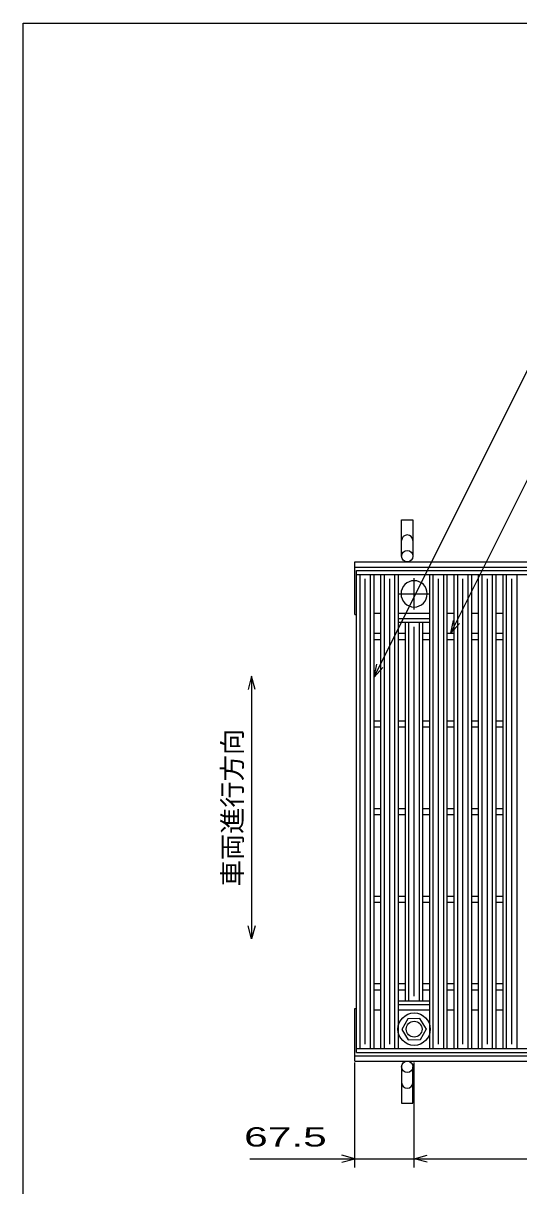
# Model space of a CAD drawing. Units: millimetres, scale not verified. Extents: x -1820 to 1731, y -1282 to 1054.
# Drawn here: x -1729 to -1163, y -274 to 1054 of the extents above; entities that cross this region are included whole.
import ezdxf
from ezdxf.enums import TextEntityAlignment as Align

# ---------------------------------------------------------------- set-up
doc = ezdxf.new("R2010")
doc.units = ezdxf.units.MM
doc.header["$LTSCALE"] = 10
doc.linetypes.add('CHAIN', pattern=[18.5, 12, -1.5, 3.5, -1.5])
for name, color, linetype, lineweight in [('0_2', 150, 'Continuous', 25), ('16', 3, 'Continuous', 25), ('19', 6, 'Continuous', 25), ('22', 2, 'Continuous', 25)]:
    doc.layers.add(name, color=color, linetype=linetype, lineweight=lineweight)
doc.styles.add('ベクトル', font='')
doc.styles.get('ベクトル').set_extended_font_data('ベクトル')

msp = doc.modelspace()

# ---------------------------------------------------------------- linework, layer by layer
at = {"layer": '0_2'}
for p, q in [((-1729, -1146.5), (-1729, 1053.5)), ((-1729, 1053.5), (1731, 1053.5))]:
    msp.add_line(p, q, dxfattribs=at)
at = {"layer": '16'}
for p, q in [((-1348, 428.5), (-352, 428.5)), ((-1348, 424), (-1348, 428.5)), ((-1348, 424), (-352, 424)), ((-1348, -117), (-1348, 424)), ((-1348, 424), (-1328, 424)), ((-1344, -117), (-1344, 424)), ((-1338, -112), (-1338, 419)), ((-1332, -117), (-1332, 424)), ((-1328, -117), (-1328, 424)), ((-1320.1, -117), (-1320.1, 424)), ((-1320.1, 424), (-1300.1, 424)), ((-1316.1, -117), (-1316.1, 424)), ((-1310.1, -112), (-1310.1, 419)), ((-1304.1, -117), (-1304.1, 424)), ((-1300.1, -117), (-1300.1, 424)), ((-1264.3, -117), (-1264.3, 424)), ((-1264.3, 424), (-1244.3, 424)), ((-1260.3, -117), (-1260.3, 424)), ((-1254.3, -112), (-1254.3, 419)), ((-1248.3, -117), (-1248.3, 424)), ((-1244.3, -117), (-1244.3, 424)), ((-1236.4, -117), (-1236.4, 424)), ((-1236.4, 424), (-1216.4, 424)), ((-1232.4, -117), (-1232.4, 424)), ((-1226.4, -112), (-1226.4, 419)), ((-1220.4, -117), (-1220.4, 424)), ((-1216.4, -117), (-1216.4, 424)), ((-1208.5, -117), (-1208.5, 424)), ((-1208.5, 424), (-1188.5, 424)), ((-1204.5, -117), (-1204.5, 424)), ((-1198.5, -112), (-1198.5, 419)), ((-1192.5, -117), (-1192.5, 424)), ((-1188.5, -117), (-1188.5, 424)), ((-1180.6, -117), (-1180.6, 424)), ((-1180.6, 424), (-1160.6, 424)), ((-1176.6, -117), (-1176.6, 424)), ((-1170.6, -112), (-1170.6, 419)), ((-1164.6, -117), (-1164.6, 424)), ((-1328, 380), (-1320.1, 380)), ((-1300.1, 380), (-1264.3, 380)), ((-1300.1, 374), (-1264.3, 374)), ((-1300.1, 369.5), (-1300.1, 374)), ((-1264.3, 369.5), (-1264.3, 374)), ((-1244.3, 380), (-1236.4, 380)), ((-1216.4, 380), (-1208.5, 380)), ((-1188.5, 380), (-1180.6, 380)), ((-1300.1, 369.5), (-1264.3, 369.5)), ((-1292.2, -62.5), (-1292.2, 369.5)), ((-1292.2, 369.5), (-1272.2, 369.5)), ((-1288.2, -62.5), (-1288.2, 369.5)), ((-1282.2, -57.5), (-1282.2, 364.5)), ((-1276.2, -62.5), (-1276.2, 369.5)), ((-1272.2, -62.5), (-1272.2, 369.5)), ((-1328, 357), (-1320.1, 357)), ((-1328, 350), (-1320.1, 350)), ((-1300.1, 357), (-1292.2, 357)), ((-1300.1, 350), (-1292.2, 350)), ((-1272.2, 357), (-1264.3, 357)), ((-1272.2, 350), (-1264.3, 350)), ((-1244.3, 357), (-1236.4, 357)), ((-1244.3, 350), (-1236.4, 350)), ((-1216.4, 357), (-1208.5, 357)), ((-1216.4, 350), (-1208.5, 350)), ((-1188.5, 357), (-1180.6, 357)), ((-1188.5, 350), (-1180.6, 350)), ((-1328, 257), (-1320.1, 257)), ((-1300.1, 257), (-1292.2, 257)), ((-1272.2, 257), (-1264.3, 257)), ((-1244.3, 257), (-1236.4, 257)), ((-1216.4, 257), (-1208.5, 257)), ((-1188.5, 257), (-1180.6, 257)), ((-1328, 250), (-1320.1, 250)), ((-1300.1, 250), (-1292.2, 250)), ((-1272.2, 250), (-1264.3, 250)), ((-1244.3, 250), (-1236.4, 250)), ((-1216.4, 250), (-1208.5, 250)), ((-1188.5, 250), (-1180.6, 250)), ((-1328, 157), (-1320.1, 157)), ((-1328, 150), (-1320.1, 150)), ((-1300.1, 157), (-1292.2, 157)), ((-1300.1, 150), (-1292.2, 150)), ((-1272.2, 157), (-1264.3, 157)), ((-1272.2, 150), (-1264.3, 150)), ((-1244.3, 157), (-1236.4, 157)), ((-1244.3, 150), (-1236.4, 150)), ((-1216.4, 157), (-1208.5, 157)), ((-1216.4, 150), (-1208.5, 150)), ((-1188.5, 157), (-1180.6, 157)), ((-1188.5, 150), (-1180.6, 150)), ((-1328, 57), (-1320.1, 57)), ((-1300.1, 57), (-1292.2, 57)), ((-1272.2, 57), (-1264.3, 57)), ((-1244.3, 57), (-1236.4, 57)), ((-1216.4, 57), (-1208.5, 57)), ((-1188.5, 57), (-1180.6, 57)), ((-1328, 50), (-1320.1, 50)), ((-1300.1, 50), (-1292.2, 50)), ((-1272.2, 50), (-1264.3, 50)), ((-1244.3, 50), (-1236.4, 50)), ((-1216.4, 50), (-1208.5, 50)), ((-1188.5, 50), (-1180.6, 50)), ((-1328, -43), (-1320.1, -43)), ((-1328, -50), (-1320.1, -50)), ((-1300.1, -43), (-1292.2, -43)), ((-1300.1, -50), (-1292.2, -50)), ((-1272.2, -43), (-1264.3, -43)), ((-1272.2, -50), (-1264.3, -50)), ((-1244.3, -43), (-1236.4, -43)), ((-1244.3, -50), (-1236.4, -50)), ((-1216.4, -43), (-1208.5, -43)), ((-1216.4, -50), (-1208.5, -50)), ((-1188.5, -43), (-1180.6, -43)), ((-1188.5, -50), (-1180.6, -50)), ((-1300.1, -62.5), (-1264.3, -62.5)), ((-1300.1, -67), (-1300.1, -62.5)), ((-1292.2, -62.5), (-1272.2, -62.5)), ((-1264.3, -67), (-1264.3, -62.5)), ((-1328, -73), (-1320.1, -73)), ((-1300.1, -67), (-1264.3, -67)), ((-1300.1, -73), (-1264.3, -73)), ((-1244.3, -73), (-1236.4, -73)), ((-1216.4, -73), (-1208.5, -73)), ((-1188.5, -73), (-1180.6, -73)), ((-1289.49, -83.05), (-1296.2, -95.34)), ((-1275.5, -82.71), (-1289.49, -83.05)), ((-1268.2, -95), (-1275.5, -82.71)), ((-1296.2, -95.34), (-1288.9, -107.29)), ((-1274.91, -106.95), (-1268.2, -94.66)), ((-1348, -117), (-352, -117)), ((-1348, -121.5), (-1348, -117)), ((-1348, -117), (-1328, -117)), ((-1320.1, -117), (-1300.1, -117)), ((-1288.9, -107.29), (-1274.91, -106.95)), ((-1264.3, -117), (-1244.3, -117)), ((-1236.4, -117), (-1216.4, -117)), ((-1208.5, -117), (-1188.5, -117)), ((-1180.6, -117), (-1160.6, -117)), ((-1348, -121.5), (-352, -121.5))]:
    msp.add_line(p, q, dxfattribs=at)
at = {"layer": '16', "linetype": 'CHAIN'}
for p, q in [((-1282.2, 384), (-1282.2, 420)), ((-1300.2, 402), (-1264.2, 402))]:
    msp.add_line(p, q, dxfattribs=at)
at = {"layer": '16'}
for radius in [18.5, 9]:
    msp.add_circle((-1282.2, -95), radius, dxfattribs=at)
for start, end in [(90, 270), (270, 90)]:
    msp.add_arc((-1282.2, 402), 15, start, end, dxfattribs=at)
at = {"layer": '19'}
for p, q in [((-1296.5, 445), (-1296.5, 486.62)), ((-1296.5, 486.62), (-1283.5, 486.62)), ((-1283.5, 486.62), (-1283.5, 445)), ((-1350, 438.5), (-350, 438.5)), ((-1350, 378.5), (-1350, 438.5)), ((-1350, 432.5), (-350, 432.5)), ((-1350, 378.5), (-1348, 378.5)), ((-1350, -131.5), (-1350, -71.5)), ((-1350, -71.5), (-1348, -71.5)), ((-1350, -125.5), (-350, -125.5)), ((-1350, -131.5), (-350, -131.5)), ((-1296.5, -138), (-1296.5, -179.62)), ((-1283.5, -179.62), (-1283.5, -138)), ((-1296.5, -179.62), (-1283.5, -179.62))]:
    msp.add_line(p, q, dxfattribs=at)
for centre in [(-1290, 445), (-1290, -138)]:
    msp.add_circle(centre, 6.5, dxfattribs=at)
for centre, start, end in [((-1290, 462.84), 0, 180), ((-1290, -155.84), 180, 0)]:
    msp.add_arc(centre, 6.5, start, end, dxfattribs=at)
at = {"layer": '22', "color": 4}
for p, q in [((-1328, 307), (-1122.75, 717.5)), ((-1240.35, 357), (-1082.6, 672.5)), ((-1240.35, 357), (-1237.35, 371.6)), ((-1240.35, 357), (-1230.35, 368)), ((-1328, 307), (-1325, 321.6)), ((-1468, 308), (-1472, 293)), ((-1464, 293), (-1468, 308)), ((-1468, 308), (-1468, 8)), ((-1328, 307), (-1318, 318)), ((-1468, 8), (-1472, 23)), ((-1464, 23), (-1468, 8)), ((-1350, -253), (-1350, -133)), ((-1282.2, -253), (-1282.2, -133)), ((-1470, -243), (-1350, -243)), ((-1350, -243), (-1365, -239)), ((-1365, -247), (-1350, -243)), ((-1350, -243), (-1282.2, -243)), ((-1282.2, -243), (-1267.2, -239)), ((-1267.2, -247), (-1282.2, -243)), ((-1282.2, -243), (-417.3, -243))]:
    msp.add_line(p, q, dxfattribs=at)

# ---------------------------------------------------------------- texts
at = {"layer": '22', "style": 'ベクトル'}
msp.add_text('車両進行方向', height=21.99, rotation=90, dxfattribs=at).set_placement((-1490, 68), align=Align.MIDDLE_LEFT)
at = {"layer": '22', "style": 'ベクトル', "width": 1.65}
msp.add_text(' 67.5 ', height=21.99, dxfattribs=at).set_placement((-1490, -218), align=Align.MIDDLE_LEFT)

doc.saveas('drawing.dxf')
